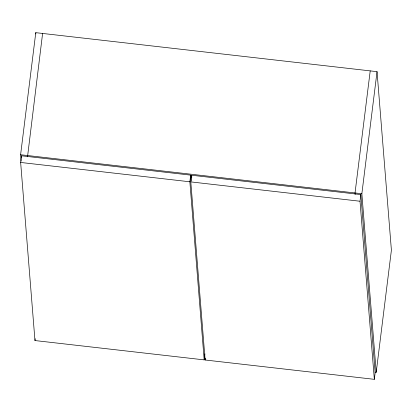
<?xml version="1.0" encoding="UTF-8"?>
<svg xmlns="http://www.w3.org/2000/svg" width="412" height="412" viewBox="0 0 412 412"><rect width="100%" height="100%" fill="white"/><g stroke="black" fill="none" stroke-linecap="round" stroke-linejoin="round"><path stroke-width="0.62" d="M21.115 161.133L20.6 154.737L35.777 32.666L377.037 71.662L391.4 250.187L376.223 372.257L374.982 372.113M204.934 353.836L204.182 359.887L34.974 340.554L20.646 162.457L21.476 155.798L190.679 175.131L191.147 180.899M42.601 33.444L27.527 156.797M34.974 340.554L35.2 338.736M204.182 359.887L189.855 181.79L190.679 175.131M190.802 181.898L191.626 175.239L360.835 194.577L375.167 372.675L374.338 379.334L205.13 359.995L190.802 181.898L360.011 201.236L374.338 379.334M205.13 359.995L205.356 358.183M370.213 70.885L355.036 192.955L355.159 194.485M360.011 201.236L360.835 194.577M376.223 372.257L361.86 193.733L377.037 71.662M20.6 154.737L361.86 193.733M190.395 175.656L191.673 175.8M20.646 162.457L189.855 181.79M191.626 175.239L191.786 177.165M35.777 32.666L35.88 33.944M21.476 155.798L21.63 157.719"/></g></svg>
